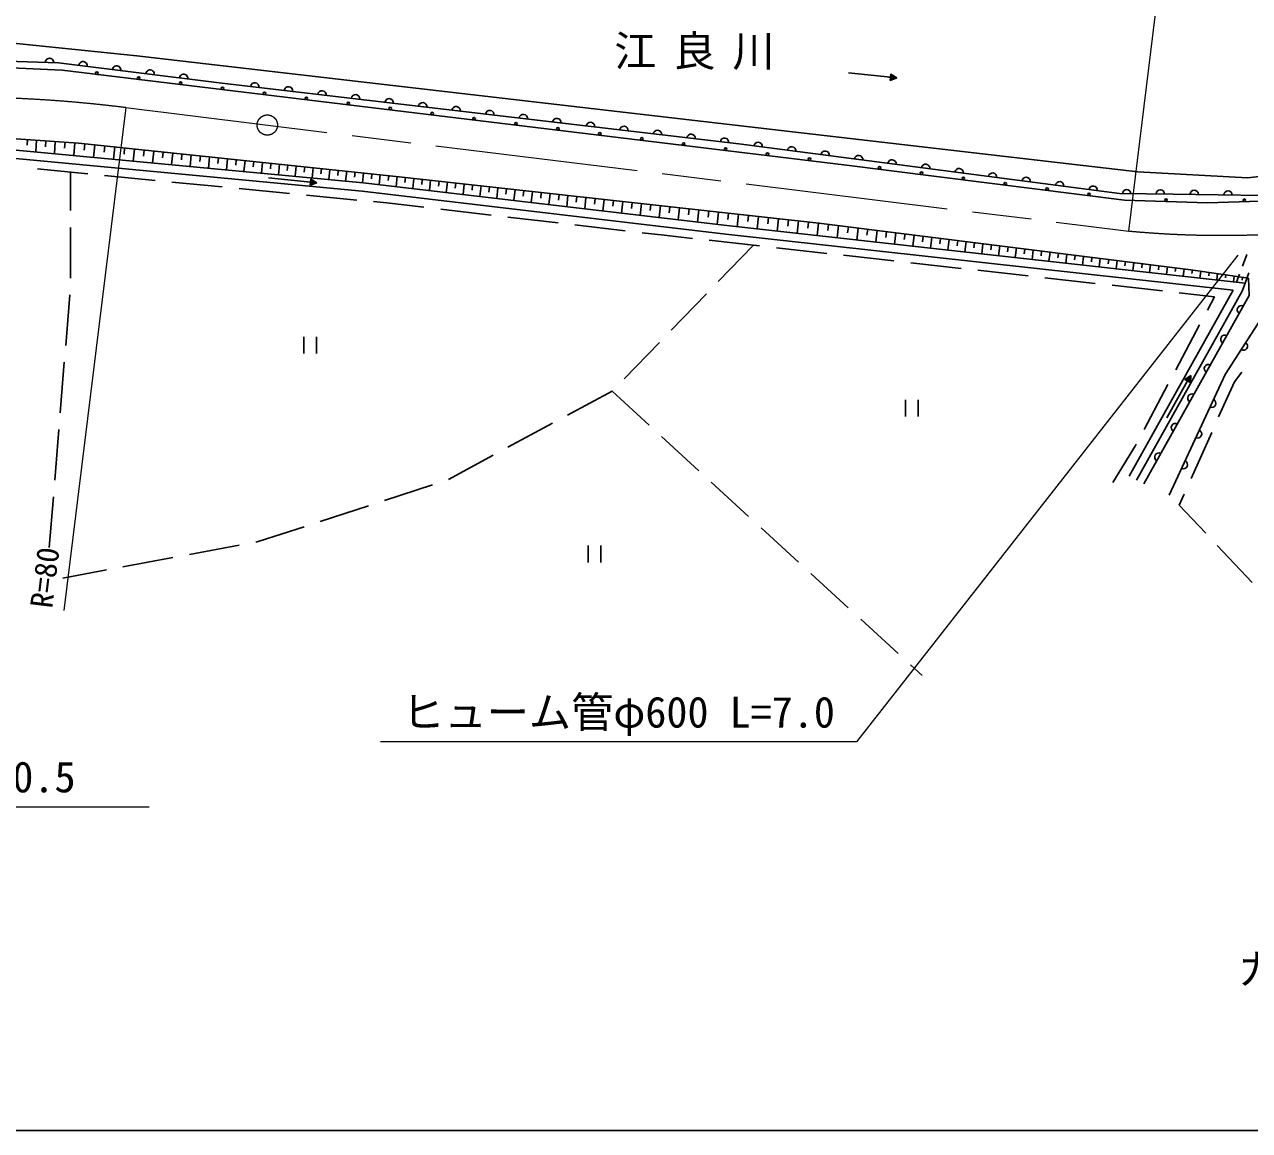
# Model space of a CAD drawing. Units: millimetres, scale not verified. Extents: x 39998 to 679975, y 19999 to 379986.
# Drawn here: x 174171 to 246691, y 204992 to 270486 of the extents above; entities that cross this region are included whole.
import ezdxf
from ezdxf.enums import TextEntityAlignment as Align

# ---------------------------------------------------------------- set-up
doc = ezdxf.new("R2010")
doc.units = ezdxf.units.MM
doc.header["$LTSCALE"] = 999.963
doc.linetypes.add('CHAIN', pattern=[18.5, 12, -1.5, 3.5, -1.5])
for name, color, linetype, lineweight in [('M-BGD', 7, 'Continuous', 25), ('M-BMK', 2, 'CHAIN', 13), ('M-STR-HTXT', 7, 'Continuous', 13), ('M-TTL-BAND', 7, 'Continuous', 25)]:
    doc.layers.add(name, color=color, linetype=linetype, lineweight=lineweight)
doc.layers.add('M-BMK-HTXT', color=7, linetype='Continuous')
doc.styles.add('ＭＳ ゴシック', font='')
doc.styles.get('ＭＳ ゴシック').set_extended_font_data('MS Gothic')

msp = doc.modelspace()

# ---------------------------------------------------------------- linework, layer by layer
at = {"layer": 'M-BGD'}
for p, q in [((173119.9, 269417.4), (180822.8, 268639.6)), ((180822.8, 268639.6), (240082.7, 261766.4)), ((222954.9, 267615.1), (225442.2, 267364)), ((225317.8, 267376.5), (225442.2, 267364)), ((225461, 267550.5), (225423.3, 267177.4)), ((225423.3, 267177.4), (225815.3, 267326.3)), ((225424.6, 267189.9), (225449.5, 267187.3)), ((225425.9, 267202.3), (225475.6, 267197.3)), ((225427.1, 267214.7), (225501.7, 267207.2)), ((225428.4, 267227.2), (225527.9, 267217.1)), ((225429.6, 267239.6), (225554, 267227)), ((225430.9, 267252), (225580.1, 267237)), ((225432.1, 267264.5), (225606.2, 267246.9)), ((225433.4, 267276.9), (225632.4, 267256.8)), ((225434.6, 267289.3), (225658.5, 267266.7)), ((225435.9, 267301.8), (225684.6, 267276.7)), ((225437.2, 267314.2), (225710.8, 267286.6)), ((225438.4, 267326.7), (225736.9, 267296.5)), ((225439.7, 267339.1), (225763, 267306.4)), ((225440.9, 267351.5), (225789.1, 267316.4)), ((225442.2, 267364), (225815.3, 267326.3)), ((225443.4, 267376.4), (225791.6, 267341.2)), ((225444.7, 267388.8), (225768, 267356.2)), ((225445.9, 267401.3), (225744.4, 267371.1)), ((225447.2, 267413.7), (225720.8, 267386.1)), ((225448.5, 267426.1), (225697.2, 267401)), ((225449.7, 267438.6), (225673.6, 267416)), ((225451, 267451), (225649.9, 267430.9)), ((225452.2, 267463.5), (225626.3, 267445.9)), ((225453.5, 267475.9), (225602.7, 267460.8)), ((225454.7, 267488.3), (225579.1, 267475.8)), ((225456, 267500.8), (225555.5, 267490.7)), ((225457.2, 267513.2), (225531.9, 267505.7)), ((225458.5, 267525.6), (225508.2, 267520.6)), ((225459.8, 267538.1), (225484.6, 267535.6)), ((225815.3, 267326.3), (225461, 267550.5)), ((169950.1, 263975.8), (177360.1, 263460.8)), ((174355.7, 263669.6), (174332.5, 263336.5)), ((174888.6, 263632.6), (174840.5, 262940.6)), ((175442.2, 263594.1), (175418.1, 263248.1)), ((175995.8, 263555.6), (175945.8, 262836.7)), ((176570.9, 263515.6), (176545.9, 263156.2)), ((177146, 263475.6), (177094.1, 262728.8)), ((177360.1, 263460.8), (196357.8, 261464.7)), ((177742.3, 263420.6), (177703.2, 263048.3)), ((178338, 263358), (178260.4, 262619.2)), ((178929, 263295.9), (178890.2, 262926.5)), ((194168, 260622.2), (173025.3, 262608.9)), ((179520.1, 263233.8), (179443.8, 262508)), ((180100.8, 263172.8), (180062.6, 262809.9)), ((180681.4, 263111.8), (180606.5, 262398.7)), ((181251.9, 263051.9), (181214.4, 262695.3)), ((181822.3, 262991.9), (181748.7, 262291.4)), ((182382.7, 262933), (182345.9, 262582.8)), ((182943.1, 262874.2), (182870.8, 262186)), ((183493.7, 262816.3), (183457.6, 262472.2)), ((184044.3, 262758.5), (183973.2, 262082.4)), ((184585.1, 262701.6), (184549.6, 262363.6)), ((185126, 262644.8), (185056.2, 261980.6)), ((185657.4, 262589), (185622.5, 262256.9)), ((186188.7, 262533.2), (186120.2, 261880.6)), ((174933.9, 261931.1), (177919.8, 261640.7)), ((186710.7, 262478.3), (186676.5, 262152)), ((187232.8, 262423.5), (187165.4, 261782.4)), ((187745.6, 262369.6), (187711.9, 262049.1)), ((188258.4, 262315.7), (188192.3, 261685.9)), ((188762.2, 262262.8), (188729.1, 261947.9)), ((189266, 262209.8), (189201, 261591.1)), ((189763.3, 262157.6), (189730.8, 261848.2)), ((190260.5, 262105.3), (190196.7, 261497.6)), ((190757.8, 262053.1), (190725.8, 261749.2)), ((191255, 262000.8), (191192.3, 261404)), ((191752.3, 261948.6), (191720.9, 261650.2)), ((192249.5, 261896.4), (192188, 261310.5)), ((192746.8, 261844.1), (192716, 261551.2)), ((246568.1, 261407.9), (252188.7, 262026.1)), ((176891.9, 259469.9), (176885.2, 261741.3)), ((178915, 261543.9), (181900.8, 261253.5)), ((182896.1, 261156.7), (185881.9, 260866.4)), ((188623.4, 261399.5), (191110.6, 261148.4)), ((190986.3, 261160.9), (191110.6, 261148.4)), ((191129.5, 261334.9), (191091.8, 260961.8)), ((191091.8, 260961.8), (191483.7, 261110.7)), ((191103.1, 261073.8), (191326.9, 261051.2)), ((191104.3, 261086.2), (191353.1, 261061.1)), ((191105.6, 261098.6), (191379.2, 261071)), ((191106.8, 261111.1), (191405.3, 261080.9)), ((191108.1, 261123.5), (191431.4, 261090.9)), ((191109.4, 261136), (191457.6, 261100.8)), ((191110.6, 261148.4), (191483.7, 261110.7)), ((191111.9, 261160.8), (191460.1, 261125.7)), ((191113.1, 261173.3), (191436.5, 261140.6)), ((191114.4, 261185.7), (191412.9, 261155.6)), ((191115.6, 261198.1), (191389.2, 261170.5)), ((191116.9, 261210.6), (191365.6, 261185.5)), ((191118.1, 261223), (191342, 261200.4)), ((191119.4, 261235.4), (191318.4, 261215.3)), ((191120.7, 261247.9), (191294.8, 261230.3)), ((191121.9, 261260.3), (191271.2, 261245.2)), ((191123.2, 261272.8), (191247.5, 261260.2)), ((191124.4, 261285.2), (191223.9, 261275.1)), ((191125.7, 261297.6), (191200.3, 261290.1)), ((191126.9, 261310.1), (191176.7, 261305)), ((191128.2, 261322.5), (191153.1, 261320)), ((191483.7, 261110.7), (191129.5, 261334.9)), ((193244, 261791.9), (193183.6, 261216.9)), ((193741.2, 261739.6), (193711, 261452.1)), ((194238.5, 261687.4), (194179.2, 261123.4)), ((194735.7, 261635.1), (194706.1, 261353.1)), ((195233, 261582.9), (195172.5, 261007)), ((195730.2, 261530.6), (195700, 261242.7)), ((196227.5, 261478.4), (196165.6, 260889.6)), ((196357.8, 261464.7), (221187.8, 258724.3)), ((196724.5, 261424.2), (196692, 261130)), ((197221.5, 261369.4), (197155.6, 260772.6)), ((197718.4, 261314.5), (197685.5, 261016.1)), ((198215.4, 261259.7), (198148.7, 260655.2)), ((198712.4, 261204.8), (198679, 260902.6)), ((199209.3, 261150), (199141.8, 260537.9)), ((199706.3, 261095.1), (199672.5, 260789.1)), ((240082.7, 261766.4), (246568.1, 261407.9)), ((186877.2, 260769.6), (189863, 260479.2)), ((190858.2, 260382.4), (193844, 260092.1)), ((191093, 260974.3), (191117.9, 260971.8)), ((191094.3, 260986.7), (191144, 260981.7)), ((191095.5, 260999.2), (191170.2, 260991.6)), ((191096.8, 261011.6), (191196.3, 261001.5)), ((191098.1, 261024), (191222.4, 261011.5)), ((191099.3, 261036.5), (191248.5, 261021.4)), ((191100.6, 261048.9), (191274.7, 261031.3)), ((191101.8, 261061.3), (191300.8, 261041.2)), ((215699, 258077.5), (194168, 260622.2)), ((200203.2, 261040.3), (200134.8, 260420.5)), ((200700.2, 260985.4), (200666, 260675.5)), ((201197.2, 260930.6), (201127.9, 260303.1)), ((201699.2, 260875.2), (201664.5, 260561.5)), ((202201.1, 260819.8), (202131, 260184.6)), ((202709.3, 260763.7), (202674.3, 260446.1)), ((203217.5, 260707.6), (203146.5, 260064.5)), ((203731.9, 260650.8), (203696.5, 260329.3)), ((204246.4, 260594.1), (204174.6, 259943)), ((204767.2, 260536.6), (204731.3, 260211.1)), ((205288, 260479.1), (205215.3, 259820)), ((205815.3, 260420.9), (205778.9, 260091.4)), ((206342.5, 260362.7), (206268.9, 259695.5)), ((194839.3, 259995.3), (195630.1, 259918.4)), ((195630.1, 259918.4), (197820.6, 259662.7)), ((206876.2, 260303.8), (206839.4, 259970.2)), ((207410, 260244.9), (207335.4, 259569.5)), ((207950.3, 260185.3), (207913.1, 259847.5)), ((208490.7, 260125.6), (208415.2, 259441.9)), ((209037.7, 260065.2), (208999.9, 259723.4)), ((209584.7, 260004.9), (209508.3, 259312.7)), ((210138.5, 259943.8), (210100.3, 259597.7)), ((210692.2, 259882.6), (210614.9, 259181.9)), ((211252.8, 259820.8), (211214.2, 259470.4)), ((211813.4, 259758.9), (211735.1, 259049.5)), ((212381, 259696.3), (212341.8, 259341.6)), ((212948.5, 259633.6), (212869.2, 258915.5)), ((198813.8, 259546.8), (201793.5, 259199.1)), ((202786.7, 259083.1), (205766.4, 258735.4)), ((213523, 259570.2), (213483.4, 259211.1)), ((214097.5, 259506.8), (214017.3, 258779.8)), ((214679.2, 259442.6), (214639.1, 259079.1)), ((215260.8, 259378.4), (215179.6, 258642.4)), ((215849.6, 259313.4), (215809, 258945.4)), ((216438.4, 259248.4), (216356.7, 258507.8)), ((217031, 259183), (216990.1, 258812.7)), ((217623.5, 259117.6), (217541.7, 258376.6)), ((218216.4, 259052.2), (218175.5, 258681.7)), ((218809.3, 258986.8), (218727.4, 258245.3)), ((219402.5, 258921.3), (219361.5, 258550.6)), ((176903.6, 255470.1), (176894.8, 258470)), ((206759.6, 258619.5), (209739.3, 258271.8)), ((219995.7, 258855.8), (219913.8, 258113.9)), ((220589.2, 258790.3), (220548.3, 258419.4)), ((221182.7, 258724.8), (221100.8, 257982.5)), ((221187.8, 258724.3), (243216.7, 255955.7)), ((221775.6, 258650.4), (221729, 258279.9)), ((222368.4, 258575.9), (222277.4, 257852.2)), ((222947.3, 258503.1), (222901.8, 258141.3)), ((223526.3, 258430.4), (223437.5, 257723.8)), ((224091.6, 258359.3), (224047.2, 258006)), ((224656.9, 258288.3), (224570.1, 257598.3)), ((225208.8, 258218.9), (225165.4, 257873.9)), ((210732.5, 258155.8), (212040.8, 258003.2)), ((212040.8, 258003.2), (213713.1, 257816.6)), ((214706.9, 257705.8), (217688.3, 257373.2)), ((245725.5, 254752.9), (215699, 258077.5)), ((225760.8, 258149.5), (225676.1, 257475.9)), ((226299.7, 258081.8), (226257.3, 257745)), ((226838.6, 258014.1), (226755.9, 257356.3)), ((227364.8, 257948), (227323.5, 257619.1)), ((227891, 257881.8), (227810.3, 257239.6)), ((228404.8, 257817.2), (228364.5, 257496.1)), ((228918.6, 257752.7), (228839.8, 257125.6)), ((229420.3, 257689.6), (229380.9, 257376.1)), ((229921.9, 257626.6), (229845, 257014.3)), ((230418, 257564.2), (230379.5, 257258.1)), ((230914.1, 257501.9), (230839, 256904.2)), ((217321.9, 257414.1), (215236.4, 255257.7)), ((218682.1, 257262.4), (221663.5, 256929.9)), ((222657.3, 256819), (225638.7, 256486.5)), ((231410.2, 257439.5), (231372.6, 257140.7)), ((231906.3, 257377.2), (231833, 256794.2)), ((232402.3, 257314.9), (232365.7, 257023.3)), ((232898.4, 257252.5), (232827, 256684.1)), ((233394.5, 257190.2), (233358.8, 256906)), ((233890.6, 257127.8), (233821, 256574.1)), ((234386.6, 257065.5), (234351.9, 256788.6)), ((234882.7, 257003.1), (234815, 256464)), ((235378.8, 256940.8), (235344.9, 256671.2)), ((235874.9, 256878.4), (235809, 256353.9)), ((236371, 256816.1), (236338, 256553.8)), ((236867, 256753.7), (236803, 256243.9)), ((246531.6, 256872.1), (246273.3, 256168)), ((226632.5, 256375.6), (229613.9, 256043.1)), ((237363.1, 256691.4), (237331.1, 256436.5)), ((237859.2, 256629.1), (237797, 256133.8)), ((238355.3, 256566.7), (238324.2, 256319.1)), ((238851.4, 256504.4), (238791, 256023.8)), ((239347.4, 256442), (239317.2, 256201.7)), ((239843.5, 256379.7), (239785, 255913.7)), ((240339.6, 256317.3), (240310.3, 256084.3)), ((240835.7, 256255), (240779, 255803.7)), ((241331.8, 256192.6), (241303.4, 255967)), ((241827.8, 256130.3), (241773, 255693.6)), ((242323.9, 256067.9), (242296.5, 255849.6)), ((242820, 256005.6), (242767, 255583.5)), ((230607.7, 255932.2), (233589.1, 255599.7)), ((234582.9, 255488.8), (237564.3, 255156.3)), ((243216.7, 255955.7), (246635.7, 255472.4)), ((243315.9, 255941.7), (243286.1, 255731.1)), ((243810.9, 255871.7), (243754.7, 255474.2)), ((244306, 255801.8), (244277.9, 255603)), ((244801, 255731.8), (244749.1, 255364.1)), ((245296.1, 255661.8), (245270.1, 255477.9)), ((245791.2, 255591.8), (245743.4, 255254)), ((246101.1, 255698.6), (245930.5, 255233.3)), ((246286.2, 255521.8), (246262.3, 255352.9)), ((246660.3, 255771), (246442.2, 255176.6)), ((238558.1, 255045.5), (241539.5, 254712.9)), ((245725.5, 254752.9), (239568.1, 243740.6)), ((246264.9, 254693.2), (240004.5, 243496.6)), ((242533.3, 254602.1), (244624, 254368.9)), ((246264.9, 254693.2), (246442.2, 255176.6)), ((176610.3, 251482.2), (176853.7, 254472.2)), ((214541.2, 254538.9), (212455.7, 252382.5)), ((244624, 254368.9), (244204.2, 253577)), ((243735.7, 252693.6), (242330.5, 250043.2)), ((190708.7, 251995.1), (190708.7, 250995.1)), ((191458.7, 250995.1), (191458.7, 251995.1)), ((211760.6, 251663.7), (209675.1, 249507.3)), ((176285.8, 247495.5), (176529.2, 250485.5)), ((241927.7, 242608.2), (245243.5, 249758.4)), ((243215.2, 249701.3), (242866.8, 249468.1)), ((242877.7, 249461.9), (242890.1, 249483.6)), ((242888.6, 249455.7), (242913.3, 249499.2)), ((242899.4, 249449.5), (242936.5, 249514.7)), ((242910.3, 249443.3), (242959.7, 249530.3)), ((242921.2, 249437.2), (242983, 249545.8)), ((242932, 249431), (243006.2, 249561.4)), ((242942.9, 249424.8), (243029.4, 249576.9)), ((242953.8, 249418.6), (243052.6, 249592.5)), ((242964.6, 249412.5), (243075.8, 249608)), ((242975.5, 249406.3), (243099.1, 249623.6)), ((242986.4, 249400.1), (243122.3, 249639.1)), ((242997.2, 249393.9), (243145.5, 249654.7)), ((243008.1, 249387.7), (243168.7, 249670.2)), ((243019, 249381.6), (243192, 249685.8)), ((243029.8, 249375.4), (243215.2, 249701.3)), ((243040.7, 249369.2), (243213.7, 249673.4)), ((243051.5, 249363), (243212.2, 249645.5)), ((243062.4, 249356.8), (243210.7, 249617.6)), ((243073.3, 249350.7), (243209.2, 249589.7)), ((243084.1, 249344.5), (243207.7, 249561.8)), ((243095, 249338.3), (243206.2, 249533.9)), ((243105.9, 249332.1), (243204.7, 249506)), ((243116.7, 249325.9), (243203.2, 249478.1)), ((243192.8, 249282.7), (243215.2, 249701.3)), ((246228.1, 249901.4), (245793.4, 249332.3)), ((208957.2, 248765), (206315.6, 247343.3)), ((208979.9, 248788.5), (208957.2, 248765)), ((208957.2, 248765), (211144.2, 246759.7)), ((241862.1, 249159.7), (240456.9, 246509.3)), ((241794, 247202.3), (243029.8, 249375.4)), ((242866.8, 249468.1), (243192.8, 249282.7)), ((242968, 249266.7), (243029.8, 249375.4)), ((243127.6, 249319.8), (243201.8, 249450.2)), ((243138.5, 249313.6), (243200.3, 249422.2)), ((243149.3, 249307.4), (243198.8, 249394.3)), ((243160.2, 249301.2), (243197.3, 249366.4)), ((243171.1, 249295.1), (243195.8, 249338.5)), ((243181.9, 249288.9), (243194.3, 249310.6)), ((245793.4, 249332.3), (244863.3, 247246.6)), ((226328.6, 248269.1), (226328.6, 247269.2)), ((227078.6, 247269.2), (227078.6, 248269.1)), ((205435.1, 246869.4), (202793.5, 245447.6)), ((175961.3, 243508.9), (176204.6, 246498.9)), ((211881.2, 246084), (214092.3, 244056.6)), ((244456, 246333.3), (243234.2, 243593.5)), ((239948, 245549.6), (238608.7, 243362)), ((239988.5, 245625.8), (239948, 245549.6)), ((201912.9, 244973.7), (199271.3, 243552)), ((198331.4, 243217), (195478.1, 242290.8)), ((214829.4, 243380.8), (217040.5, 241353.4)), ((175636.7, 239522.2), (175880.1, 242512.2)), ((242827, 242680.2), (242536.1, 242028)), ((194527, 241982.1), (191673.7, 241055.9)), ((242536.1, 242028), (244101.3, 240362.1)), ((190722.5, 240747.2), (188013.4, 239867.8)), ((217777.6, 240677.6), (219988.7, 238650.2)), ((186881.5, 239655.9), (183932.8, 239104)), ((188013.4, 239867.8), (187864.4, 239839.9)), ((207549.9, 239625), (207549.9, 238625)), ((208299.9, 238625), (208299.9, 239625)), ((244786, 239633.3), (246840, 237447)), ((182949.9, 238920), (180001.3, 238368.1)), ((179018.4, 238184.1), (176433.1, 237700.2)), ((220725.7, 237974.4), (222936.8, 235947.1)), ((223673.9, 235271.3), (225885, 233243.9)), ((226622, 232568.1), (227303.9, 231942.9))]:
    msp.add_line(p, q, dxfattribs=at)
for points in [[(272935.9, 266069), (255533.6, 261391.9), (247498.9, 260350.5), (242172.4, 260443.7), (238988.3, 260468.8), (216459.8, 263410.7), (185700.2, 267035.4), (176185.5, 268218.5), (167616.4, 268490.9), (160147, 267911.2), (150849.5, 266108), (132673.3, 262978.1), (125951.6, 261730), (121029, 262153), (113752.2, 263480.6), (90853.4, 269707.3)], [(273058.7, 265629.8), (256555.2, 261272.5), (253821.3, 260711.9), (248569.4, 260070.9), (244204.3, 259926), (239284.5, 260088.2), (222679.5, 262183.2), (176392.6, 267777.4), (171646.8, 268005.6), (166967, 268059.9), (162924.8, 267798.7), (159710.8, 267454), (151260.7, 265797.3), (133632, 262724.9)], [(246442.2, 255176.6), (215755.9, 258574.3), (194220.7, 261119.5), (173046.7, 263109.1), (164824.9, 263043.1), (137820.8, 258719.9)], [(245243.5, 249758.4), (247352.4, 253028.6), (250245.9, 255997.2), (255632.3, 257231.9), (259756.1, 257704.8), (264642.3, 257656), (272660.2, 256327.7), (281058.9, 254368), (288232, 252013.2)], [(246635.7, 255472.4), (246678.7, 254430.5), (240439, 243277.3)]]:
    msp.add_lwpolyline(points, dxfattribs=at)
for centre in [(178450, 267609.3), (180931.8, 267309.4), (183413.6, 267009.4), (185895.5, 266709.5), (188377.3, 266409.5), (190859.2, 266109.6), (193341, 265809.6), (195822.9, 265509.7), (198304.7, 265209.7), (200786.6, 264909.7), (203268.4, 264609.8), (205750.3, 264309.8), (208232.1, 264009.9), (210714, 263709.9), (213195.8, 263410), (215677.7, 263110), (218159.5, 262810.1), (220641.3, 262510.1), (224791.4, 261997.4), (227271.7, 261684.4), (229751.9, 261371.5), (232232.1, 261058.6), (234712.4, 260745.6), (237192.6, 260432.7), (241747, 260087), (246384.2, 260078.4)]:
    msp.add_circle(centre, 75, dxfattribs=at)
for centre, start, end in [((175649.9, 268235.6), 358.17918, 178.17918), ((177638.4, 268037.9), 352.91202, 172.91202), ((179623, 267791.1), 352.91202, 172.91202), ((181607.7, 267544.3), 352.91202, 172.91202), ((183592.3, 267297.5), 352.91202, 172.91202), ((187809.7, 266786.8), 353.27915, 173.27915), ((189795.9, 266552.8), 353.27915, 173.27915), ((191782.1, 266318.7), 353.27915, 173.27915), ((193768.3, 266084.7), 353.27915, 173.27915), ((195754.4, 265850.6), 353.27915, 173.27915), ((197740.6, 265616.6), 353.27915, 173.27915), ((199726.8, 265382.5), 353.27915, 173.27915), ((201713, 265148.5), 353.27915, 173.27915), ((203699.2, 264914.4), 353.27915, 173.27915), ((205685.4, 264680.3), 353.27915, 173.27915), ((207671.5, 264446.3), 353.27915, 173.27915), ((209657.7, 264212.2), 353.27915, 173.27915), ((211643.9, 263978.2), 353.27915, 173.27915), ((213630.1, 263744.1), 353.27915, 173.27915), ((215616.3, 263510.1), 353.27915, 173.27915), ((217600.7, 263261.7), 352.56024, 172.56024), ((219583.8, 263002.7), 352.56024, 172.56024), ((221566.8, 262743.8), 352.56024, 172.56024), ((223549.9, 262484.8), 352.56024, 172.56024), ((225533, 262225.9), 352.56024, 172.56024), ((227516.1, 261966.9), 352.56024, 172.56024), ((229499.2, 261707.9), 352.56024, 172.56024), ((231482.3, 261449), 352.56024, 172.56024), ((233465.4, 261190), 352.56024, 172.56024), ((235448.5, 260931.1), 352.56024, 172.56024), ((237431.6, 260672.1), 352.56024, 172.56024), ((239418.3, 260465.4), 359.54854, 179.54854), ((241418.1, 260449.7), 359.54854, 179.54854), ((243417.8, 260421.9), 358.99764, 178.99764), ((245417.5, 260387), 358.99764, 178.99764), ((246211.4, 253595.2), 60.77497, 240.77497), ((245235, 251849.9), 60.77497, 240.77497), ((246327.4, 251439.2), 237.1834, 57.1834), ((244258.5, 250104.5), 60.77497, 240.77497), ((243282.1, 248359.2), 60.77497, 240.77497), ((244451.9, 248051.2), 245.12102, 65.12102), ((242305.6, 246613.8), 60.77497, 240.77497), ((243610.5, 246236.9), 245.12102, 65.12102), ((241329.2, 244868.5), 60.77497, 240.77497), ((242769.1, 244422.6), 245.12102, 65.12102)]:
    msp.add_arc(centre, 250, start, end, dxfattribs=at)
at = {"layer": 'M-BMK'}
msp.add_line((180163.6, 265563.3), (239550.8, 258256.2), dxfattribs=at)
msp.add_circle((188546.1, 264531.7), 600, dxfattribs=at)
for centre, radius, start, end in [((170222.3, 186186.4), 79997, 82.86135, 102.42072), ((245061.8, 317999.3), 59997.8, 264.72324, 283.2334)]:
    msp.add_arc(centre, radius, start, end, dxfattribs=at)
at = {"layer": 'M-STR-HTXT'}
for p, q in [((239550.8, 258256.2), (243214.3, 288030.6)), ((180163.6, 265563.3), (176500.2, 235789)), ((245999.2, 256827.5), (223421.6, 228002.7)), ((223421.6, 228002.7), (195254.4, 228002.7)), ((145386.4, 224166.7), (181554.4, 224166.7))]:
    msp.add_line(p, q, dxfattribs=at)
at = {"layer": 'M-TTL-BAND'}
msp.add_line((39998.5, 204992.4), (578978.5, 204992.4), dxfattribs=at)

# ---------------------------------------------------------------- texts
at = {"layer": 'M-BMK-HTXT', "insert": (209081.8, 269838.1), "char_height": 1833, "attachment_point": 1, "style": 'ＭＳ ゴシック'}
msp.add_mtext('\\T1.4;江良川', dxfattribs=at)
at = {"layer": 'M-STR-HTXT', "style": 'ＭＳ ゴシック'}
msp.add_text('R=80', height=1320, rotation=82.985, dxfattribs=at).set_placement((176202.4, 235825.6), align=Align.BOTTOM_LEFT)
for s, p in [('ヒューム管φ600 L=7.0', (209338, 228302.7)), ('石造L=12.0 W=0.5 H=0.5', (163470.4, 224466.7))]:
    msp.add_text(s, height=1833, dxfattribs=at).set_placement(p, align=Align.BOTTOM_CENTER)
msp.add_text('ガードレール', height=1833, dxfattribs=at).set_placement((253533.1, 215486.2), align=Align.TOP_CENTER)

doc.saveas('drawing.dxf')
